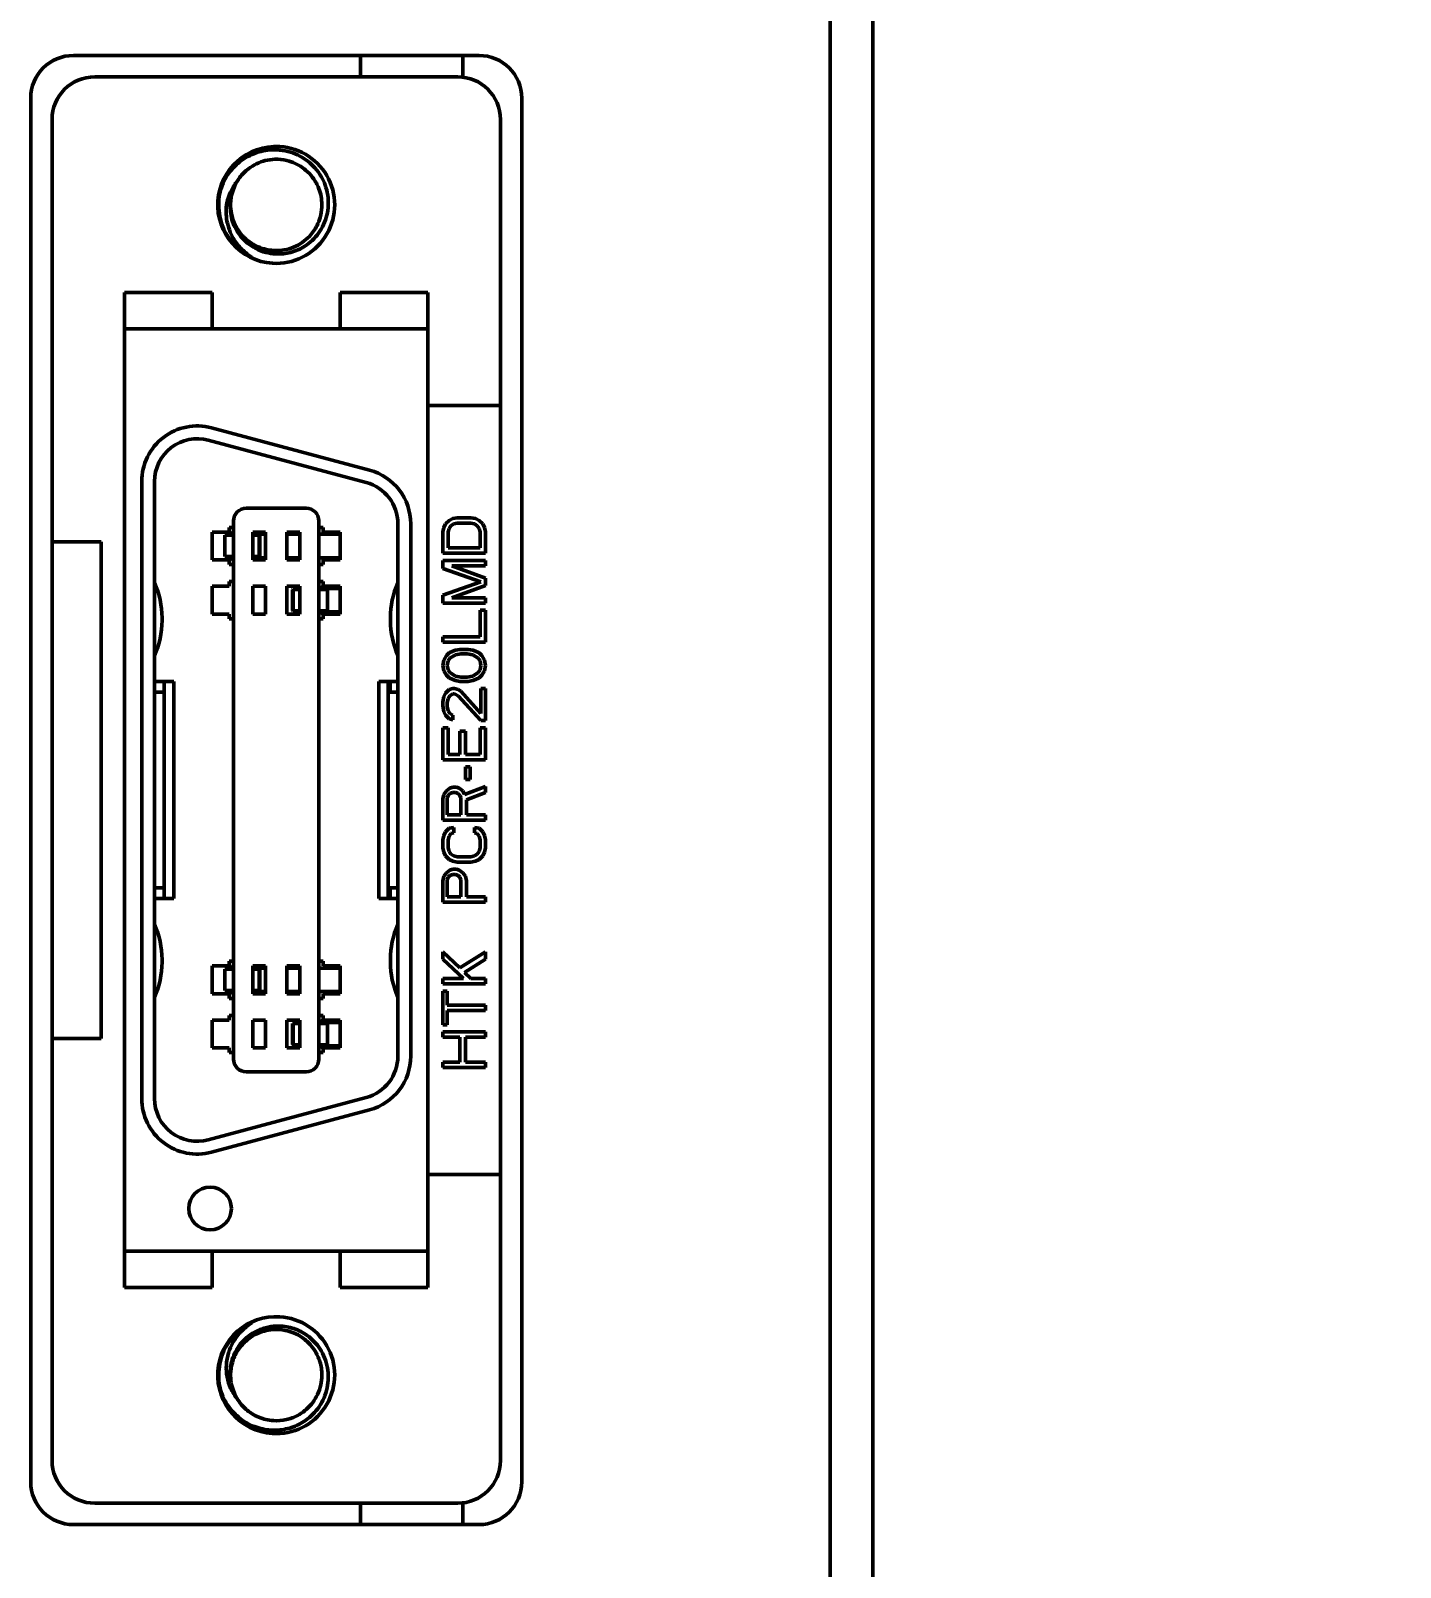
# Model space of a CAD drawing. Header units: millimetres. Extents: x 1391 to 4749, y -272 to 879.
# Drawn here: x 1851.08 to 1883.16, y 343.57 to 379.55 of the extents above; entities that cross this region are included whole.
import ezdxf

# ---------------------------------------------------------------- set-up
doc = ezdxf.new("R2010")
doc.units = ezdxf.units.MM
doc.header["$LTSCALE"] = 3
doc.layers.get('0').update_dxf_attribs({"lineweight": 25})
doc.layers.add('외형선(ISO)', color=7, linetype='Continuous', lineweight=50)
doc.layers.add('치수(ISO)', color=7, linetype='Continuous', lineweight=25)
doc.styles.add('레이블 문자 (JIS)', font='')
doc.styles.get('레이블 문자 (JIS)').set_extended_font_data('Gulim')
doc.dimstyles.new('복사 대상기본값 (JIS)', dxfattribs={"dimscale": 3, "dimtxt": 3, "dimasz": 2, "dimexe": 1, "dimexo": 0.5, "dimgap": 0.8, "dimtad": 1, "dimdsep": 46, "dimtxsty": '레이블 문자 (JIS)', "dimblk": 'Filled-1', "dimcen": 0.09, "dimdle": 10, "dimclrd": 256, "dimclre": 256, "dimclrt": 256, "dimazin": 2, "dimtfac": 0.666667, "dimtmove": 0, "dimatfit": 3, "dimldrblk": 'OPEN', "dimfxl": 1, "dimtolj": 1, "dimtzin": 0, "dimlwd": -1, "dimlwe": -1, "dimarcsym": 0})

# ---------------------------------------------------------------- blocks, each defined once
blk = doc.blocks.new('Filled-1')
at = {"color": 0}
for p, q in [((0, 0), (-1, 0.25)), ((-1, 0.25), (-1, -0.25)), ((-1, 0), (0, 0)), ((-1, -0.25), (0, 0))]:
    blk.add_line(p, q, dxfattribs=at)
at = {"color": 0, "flags": 128}
blk.add_lwpolyline([(-1, -0.25), (0, 0), (-1, 0.25), (-1, -0.25)], dxfattribs=at)
at = {"color": 0}
blk.add_solid([(-1, -0.25), (0, 0), (-1, 0.25), (-1, -0.25)], dxfattribs=at)
blk = doc.blocks.new('*D13')
at = {"layer": 'Defpoints', "color": 0}
for p in [(1865.801, 456.269), (1943.517, 456.269), (1858.301, 244.269)]:
    blk.add_point(p, dxfattribs=at)
at = {"layer": '치수(ISO)'}
for p, q in [((1867.301, 456.269), (1946.517, 456.269)), ((1943.517, 250.269), (1943.517, 450.269)), ((1859.801, 244.269), (1946.517, 244.269))]:
    blk.add_line(p, q, dxfattribs=at)
at = {"layer": '치수(ISO)', "linetype": 'ByBlock', "xscale": 6, "yscale": 6, "zscale": 6}
for p, rotation in [((1943.517, 456.269), 90), ((1943.517, 244.269), 270)]:
    blk.add_blockref('Filled-1', p, dxfattribs=dict(at, rotation=rotation))
at = {"layer": '치수(ISO)', "insert": (1931.865, 350.329), "char_height": 9, "attachment_point": 2, "rotation": 90, "style": '레이블 문자 (JIS)'}
blk.add_mtext('\\A1;212', dxfattribs=at)
blk = doc.blocks.new('_Open')
at = {"color": 0, "linetype": 'ByBlock', "lineweight": -2}
for p, q in [((-1, 0.1667), (0, 0)), ((-1, -0.1667), (0, 0)), ((0, 0), (-1, 0))]:
    blk.add_line(p, q, dxfattribs=at)
blk = doc.blocks.new('*D14')
at = {"layer": 'Defpoints', "color": 0}
for p in [(1868.801, 441.269), (1925.517, 441.269), (1868.801, 259.269)]:
    blk.add_point(p, dxfattribs=at)
at = {"layer": '치수(ISO)'}
for p, q in [((1870.301, 441.269), (1928.517, 441.269)), ((1925.517, 265.269), (1925.517, 435.269)), ((1870.301, 259.269), (1928.517, 259.269))]:
    blk.add_line(p, q, dxfattribs=at)
at = {"layer": '치수(ISO)', "linetype": 'ByBlock', "xscale": 6, "yscale": 6, "zscale": 6}
for p, rotation in [((1925.517, 441.269), 90), ((1925.517, 259.269), 270)]:
    blk.add_blockref('Filled-1', p, dxfattribs=dict(at, rotation=rotation))
at = {"layer": '치수(ISO)', "insert": (1913.865, 350.329), "char_height": 9, "attachment_point": 2, "rotation": 90, "style": '레이블 문자 (JIS)'}
blk.add_mtext('\\A1;182', dxfattribs=at)

msp = doc.modelspace()

# ---------------------------------------------------------------- linework, layer by layer
at = {"layer": '외형선(ISO)', "color": 0}
for p, q in [((1869.801, 421.269), (1869.801, 279.269)), ((1870.801, 421.269), (1870.801, 279.269)), ((1852.081, 378.969), (1861.581, 378.969)), ((1858.801, 378.969), (1858.801, 378.469)), ((1861.201, 378.462), (1861.201, 378.969)), ((1861.081, 378.469), (1852.581, 378.469)), ((1851.081, 345.569), (1851.081, 377.969)), ((1862.581, 377.969), (1862.581, 345.569)), ((1851.581, 377.469), (1851.581, 367.584)), ((1862.081, 370.769), (1862.081, 377.469)), ((1855.529, 375.821), (1855.529, 375.821)), ((1853.281, 372.569), (1853.281, 373.419)), ((1855.331, 373.419), (1853.281, 373.419)), ((1855.331, 373.419), (1855.331, 372.569)), ((1858.331, 373.419), (1860.381, 373.419)), ((1858.331, 373.419), (1858.331, 372.569)), ((1860.381, 373.419), (1860.381, 372.569)), ((1855.331, 372.569), (1853.281, 372.569)), ((1853.281, 372.569), (1853.281, 350.969)), ((1858.331, 372.569), (1855.331, 372.569)), ((1860.381, 372.569), (1858.331, 372.569)), ((1860.381, 350.969), (1860.381, 372.569)), ((1860.381, 370.769), (1862.081, 370.769)), ((1862.081, 352.769), (1862.081, 370.769)), ((1855.318, 370.25), (1859.018, 369.258)), ((1855.24, 369.96), (1858.94, 368.969)), ((1853.681, 354.544), (1853.681, 368.994)), ((1853.981, 354.544), (1853.981, 368.994)), ((1855.831, 368.069), (1855.831, 355.469)), ((1857.531, 368.369), (1856.131, 368.369)), ((1857.831, 368.069), (1857.831, 355.469)), ((1860.88, 368.082), (1860.795, 367.998)), ((1860.965, 368.123), (1860.88, 368.082)), ((1861.072, 368.144), (1860.965, 368.123)), ((1861.391, 368.144), (1861.072, 368.144)), ((1861.497, 368.123), (1861.391, 368.144)), ((1861.582, 368.082), (1861.497, 368.123)), ((1861.667, 367.998), (1861.582, 368.082)), ((1855.331, 367.809), (1855.331, 367.159)), ((1855.331, 367.809), (1855.731, 367.809)), ((1855.631, 367.734), (1855.831, 367.734)), ((1855.631, 367.734), (1855.631, 367.234)), ((1855.731, 367.919), (1855.731, 367.809)), ((1855.731, 367.919), (1855.831, 367.919)), ((1855.731, 367.814), (1855.761, 367.784)), ((1855.731, 367.753), (1855.731, 367.809)), ((1855.831, 367.784), (1855.761, 367.784)), ((1856.281, 367.159), (1856.281, 367.809)), ((1856.281, 367.809), (1856.581, 367.809)), ((1856.281, 367.759), (1856.531, 367.759)), ((1856.431, 367.734), (1856.281, 367.734)), ((1856.431, 367.234), (1856.431, 367.734)), ((1856.531, 367.759), (1856.581, 367.759)), ((1856.581, 367.809), (1856.581, 367.159)), ((1857.081, 367.809), (1857.381, 367.809)), ((1857.081, 367.159), (1857.081, 367.809)), ((1857.081, 367.759), (1857.381, 367.759)), ((1857.381, 367.809), (1857.381, 367.159)), ((1857.931, 367.919), (1857.831, 367.919)), ((1857.831, 367.759), (1858.331, 367.759)), ((1857.931, 367.809), (1857.931, 367.919)), ((1857.931, 367.809), (1858.331, 367.809)), ((1858.331, 367.159), (1858.331, 367.809)), ((1859.681, 368.003), (1859.681, 355.536)), ((1859.981, 368.003), (1859.981, 355.536)), ((1860.753, 367.915), (1860.731, 367.811)), ((1860.731, 367.311), (1860.731, 367.811)), ((1860.795, 367.998), (1860.753, 367.915)), ((1860.859, 367.811), (1860.88, 367.894)), ((1860.859, 367.811), (1860.859, 367.436)), ((1860.88, 367.894), (1860.923, 367.957)), ((1860.923, 367.957), (1860.987, 367.998)), ((1860.987, 367.998), (1861.072, 368.019)), ((1861.072, 368.019), (1861.391, 368.019)), ((1861.391, 368.019), (1861.476, 367.998)), ((1861.476, 367.998), (1861.54, 367.957)), ((1861.54, 367.957), (1861.582, 367.894)), ((1861.582, 367.894), (1861.604, 367.811)), ((1861.604, 367.811), (1861.604, 367.436)), ((1861.71, 367.915), (1861.667, 367.998)), ((1861.731, 367.811), (1861.71, 367.915)), ((1861.731, 367.311), (1861.731, 367.811)), ((1851.581, 355.954), (1851.581, 367.584)), ((1851.581, 367.584), (1852.731, 367.584)), ((1852.731, 355.954), (1852.731, 367.584)), ((1861.604, 367.436), (1860.859, 367.436)), ((1855.731, 367.159), (1855.331, 367.159)), ((1855.631, 367.234), (1855.831, 367.234)), ((1855.731, 367.159), (1855.731, 367.215)), ((1855.761, 367.184), (1855.731, 367.154)), ((1855.731, 367.159), (1855.731, 367.049)), ((1855.731, 367.049), (1855.831, 367.049)), ((1855.761, 367.184), (1855.831, 367.184)), ((1856.281, 367.234), (1856.431, 367.234)), ((1856.281, 367.209), (1856.531, 367.209)), ((1856.581, 367.159), (1856.281, 367.159)), ((1856.531, 367.209), (1856.581, 367.209)), ((1857.081, 367.209), (1857.381, 367.209)), ((1857.381, 367.159), (1857.081, 367.159)), ((1857.831, 367.209), (1858.331, 367.209)), ((1857.831, 367.049), (1857.931, 367.049)), ((1857.931, 367.159), (1858.331, 367.159)), ((1857.931, 367.159), (1857.931, 367.049)), ((1860.731, 367.311), (1861.731, 367.311)), ((1861.731, 367.144), (1860.731, 367.144)), ((1860.731, 367.144), (1860.731, 366.957)), ((1861.731, 366.728), (1860.944, 367.019)), ((1861.731, 367.019), (1860.944, 367.019)), ((1861.731, 367.019), (1861.731, 367.144)), ((1855.731, 366.649), (1855.731, 366.539)), ((1855.831, 366.649), (1855.731, 366.649)), ((1857.931, 366.649), (1857.831, 366.649)), ((1857.931, 366.649), (1857.931, 366.539)), ((1860.731, 366.957), (1861.625, 366.644)), ((1861.625, 366.644), (1860.731, 366.332)), ((1861.731, 366.561), (1861.731, 366.728)), ((1855.331, 366.539), (1855.331, 365.889)), ((1855.331, 366.539), (1855.731, 366.539)), ((1856.281, 365.889), (1856.281, 366.539)), ((1856.281, 366.539), (1856.581, 366.539)), ((1856.581, 366.539), (1856.581, 365.889)), ((1857.081, 365.889), (1857.081, 366.539)), ((1857.081, 366.539), (1857.381, 366.539)), ((1857.381, 366.464), (1857.231, 366.464)), ((1857.231, 365.964), (1857.231, 366.464)), ((1857.381, 366.539), (1857.381, 365.889)), ((1857.901, 366.514), (1857.831, 366.514)), ((1858.031, 366.464), (1857.831, 366.464)), ((1857.901, 366.514), (1857.931, 366.544)), ((1858.331, 366.539), (1857.931, 366.539)), ((1857.931, 366.539), (1857.931, 366.483)), ((1858.331, 366.489), (1857.931, 366.489)), ((1858.031, 365.964), (1858.031, 366.464)), ((1858.331, 365.889), (1858.331, 366.539)), ((1860.731, 366.332), (1860.731, 366.144)), ((1860.944, 366.269), (1861.731, 366.561)), ((1861.731, 366.269), (1860.944, 366.269)), ((1861.731, 366.144), (1861.731, 366.269)), ((1857.231, 365.964), (1857.381, 365.964)), ((1857.831, 365.964), (1858.031, 365.964)), ((1857.831, 365.914), (1857.901, 365.914)), ((1857.931, 365.884), (1857.901, 365.914)), ((1857.931, 365.945), (1857.931, 365.889)), ((1858.331, 365.939), (1857.931, 365.939)), ((1860.731, 366.144), (1861.731, 366.144)), ((1861.731, 365.978), (1861.604, 365.978)), ((1861.604, 365.978), (1861.604, 365.353)), ((1861.731, 365.228), (1861.731, 365.978)), ((1854.156, 365.737), (1854.156, 365.801)), ((1855.731, 365.889), (1855.331, 365.889)), ((1855.731, 365.889), (1855.731, 365.779)), ((1855.731, 365.779), (1855.831, 365.779)), ((1856.581, 365.889), (1856.281, 365.889)), ((1857.381, 365.889), (1857.081, 365.889)), ((1857.831, 365.779), (1857.931, 365.779)), ((1857.931, 365.889), (1858.331, 365.889)), ((1857.931, 365.889), (1857.931, 365.779)), ((1859.506, 365.737), (1859.506, 365.801)), ((1861.604, 365.353), (1860.731, 365.353)), ((1860.731, 365.353), (1860.731, 365.228)), ((1861.731, 365.228), (1860.731, 365.228)), ((1860.816, 364.915), (1860.753, 364.811)), ((1860.88, 364.978), (1860.816, 364.915)), ((1860.859, 364.79), (1860.901, 364.853)), ((1860.965, 365.019), (1860.88, 364.978)), ((1860.901, 364.853), (1861.029, 364.936)), ((1861.029, 365.04), (1860.965, 365.019)), ((1861.135, 365.061), (1861.029, 365.04)), ((1861.029, 364.936), (1861.157, 364.957)), ((1861.327, 365.061), (1861.135, 365.061)), ((1861.157, 364.957), (1861.306, 364.957)), ((1861.306, 364.957), (1861.433, 364.936)), ((1861.433, 365.04), (1861.327, 365.061)), ((1861.497, 365.019), (1861.433, 365.04)), ((1861.433, 364.936), (1861.561, 364.853)), ((1861.582, 364.978), (1861.497, 365.019)), ((1861.561, 364.853), (1861.604, 364.79)), ((1861.646, 364.915), (1861.582, 364.978)), ((1861.71, 364.811), (1861.646, 364.915)), ((1860.753, 364.811), (1860.731, 364.686)), ((1860.731, 364.686), (1860.753, 364.561)), ((1860.753, 364.561), (1860.816, 364.457)), ((1860.838, 364.686), (1860.859, 364.79)), ((1860.859, 364.582), (1860.838, 364.686)), ((1860.901, 364.519), (1860.859, 364.582)), ((1861.029, 364.436), (1860.901, 364.519)), ((1861.561, 364.519), (1861.433, 364.436)), ((1861.604, 364.582), (1861.561, 364.519)), ((1861.604, 364.79), (1861.625, 364.686)), ((1861.625, 364.686), (1861.604, 364.582)), ((1861.646, 364.457), (1861.71, 364.561)), ((1861.731, 364.686), (1861.71, 364.811)), ((1861.71, 364.561), (1861.731, 364.686)), ((1853.981, 364.309), (1854.431, 364.309)), ((1854.206, 359.229), (1854.206, 364.309)), ((1854.431, 359.229), (1854.431, 364.309)), ((1859.231, 364.309), (1859.231, 359.229)), ((1859.681, 364.309), (1859.231, 364.309)), ((1859.456, 364.309), (1859.456, 359.229)), ((1859.501, 364.059), (1859.501, 364.309)), ((1860.88, 364.123), (1860.795, 364.04)), ((1860.816, 364.457), (1860.88, 364.394)), ((1860.88, 364.394), (1860.965, 364.353)), ((1860.965, 364.144), (1860.88, 364.123)), ((1860.965, 364.353), (1861.029, 364.332)), ((1861.008, 364.144), (1860.965, 364.144)), ((1861.093, 364.123), (1861.008, 364.144)), ((1861.029, 364.436), (1861.157, 364.415)), ((1861.029, 364.332), (1861.135, 364.311)), ((1861.157, 364.082), (1861.093, 364.123)), ((1861.327, 364.311), (1861.135, 364.311)), ((1861.306, 364.415), (1861.157, 364.415)), ((1861.433, 364.436), (1861.306, 364.415)), ((1861.327, 364.311), (1861.433, 364.332)), ((1861.433, 364.332), (1861.497, 364.353)), ((1861.497, 364.353), (1861.582, 364.394)), ((1861.582, 364.394), (1861.646, 364.457)), ((1861.731, 364.144), (1861.625, 364.144)), ((1861.625, 364.144), (1861.625, 363.561)), ((1861.731, 363.394), (1861.731, 364.144)), ((1853.981, 364.059), (1854.206, 364.059)), ((1859.456, 364.059), (1859.681, 364.059)), ((1860.753, 363.957), (1860.731, 363.832)), ((1860.731, 363.832), (1860.731, 363.748)), ((1860.731, 363.748), (1860.753, 363.603)), ((1860.795, 364.04), (1860.753, 363.957)), ((1860.838, 363.811), (1860.859, 363.915)), ((1860.838, 363.728), (1860.838, 363.811)), ((1860.859, 363.915), (1860.901, 363.978)), ((1860.901, 363.978), (1860.965, 364.019)), ((1860.965, 364.019), (1861.008, 364.019)), ((1861.008, 364.019), (1861.093, 363.978)), ((1861.093, 363.978), (1861.625, 363.394)), ((1861.625, 363.561), (1861.157, 364.082)), ((1860.753, 363.603), (1860.795, 363.519)), ((1860.795, 363.519), (1860.88, 363.436)), ((1860.859, 363.623), (1860.838, 363.728)), ((1860.901, 363.561), (1860.859, 363.623)), ((1860.88, 363.436), (1860.965, 363.415)), ((1860.965, 363.519), (1860.901, 363.561)), ((1860.965, 363.415), (1860.965, 363.519)), ((1861.731, 363.394), (1861.625, 363.394)), ((1860.859, 363.228), (1860.731, 363.228)), ((1860.731, 363.228), (1860.731, 362.478)), ((1860.859, 362.603), (1860.859, 363.228)), ((1861.263, 363.144), (1861.135, 363.144)), ((1861.135, 363.144), (1861.135, 362.603)), ((1861.263, 362.603), (1861.263, 363.144)), ((1861.731, 363.228), (1861.604, 363.228)), ((1861.604, 362.603), (1861.604, 363.228)), ((1861.731, 362.478), (1861.731, 363.228)), ((1860.731, 362.478), (1861.731, 362.478)), ((1861.135, 362.603), (1860.859, 362.603)), ((1861.604, 362.603), (1861.263, 362.603)), ((1861.263, 362.311), (1861.263, 362.019)), ((1861.263, 362.311), (1861.37, 362.311)), ((1861.37, 362.019), (1861.37, 362.311)), ((1861.263, 362.019), (1861.37, 362.019)), ((1860.753, 361.665), (1860.731, 361.561)), ((1860.816, 361.748), (1860.753, 361.665)), ((1860.901, 361.811), (1860.816, 361.748)), ((1860.838, 361.582), (1860.859, 361.644)), ((1860.901, 361.686), (1860.859, 361.644)), ((1860.965, 361.832), (1860.901, 361.811)), ((1860.901, 361.686), (1860.965, 361.707)), ((1861.05, 361.832), (1860.965, 361.832)), ((1860.965, 361.707), (1861.029, 361.707)), ((1861.029, 361.707), (1861.093, 361.686)), ((1861.114, 361.811), (1861.05, 361.832)), ((1861.135, 361.644), (1861.093, 361.686)), ((1861.199, 361.748), (1861.114, 361.811)), ((1861.135, 361.644), (1861.157, 361.582)), ((1861.242, 361.665), (1861.199, 361.748)), ((1861.731, 361.853), (1861.242, 361.665)), ((1861.284, 361.54), (1861.731, 361.707)), ((1861.731, 361.707), (1861.731, 361.853)), ((1860.731, 361.561), (1860.731, 361.061)), ((1860.838, 361.186), (1860.838, 361.582)), ((1861.157, 361.186), (1861.157, 361.582)), ((1861.284, 361.54), (1861.284, 361.186)), ((1860.731, 361.061), (1861.731, 361.061)), ((1860.88, 360.873), (1860.795, 360.79)), ((1861.157, 361.186), (1860.838, 361.186)), ((1860.987, 360.894), (1860.88, 360.873)), ((1860.987, 360.769), (1860.987, 360.894)), ((1861.731, 361.186), (1861.284, 361.186)), ((1861.582, 360.873), (1861.476, 360.894)), ((1861.476, 360.769), (1861.476, 360.894)), ((1861.667, 360.79), (1861.582, 360.873)), ((1861.731, 361.061), (1861.731, 361.186)), ((1860.753, 360.707), (1860.731, 360.603)), ((1860.731, 360.603), (1860.731, 360.415)), ((1860.795, 360.79), (1860.753, 360.707)), ((1860.859, 360.603), (1860.88, 360.686)), ((1860.859, 360.415), (1860.859, 360.603)), ((1860.88, 360.686), (1860.923, 360.748)), ((1860.923, 360.748), (1860.987, 360.769)), ((1861.476, 360.769), (1861.54, 360.748)), ((1861.54, 360.748), (1861.582, 360.686)), ((1861.582, 360.686), (1861.604, 360.603)), ((1861.604, 360.603), (1861.604, 360.415)), ((1861.71, 360.707), (1861.667, 360.79)), ((1861.731, 360.603), (1861.71, 360.707)), ((1861.731, 360.415), (1861.731, 360.603)), ((1860.731, 360.415), (1860.753, 360.311)), ((1860.753, 360.311), (1860.795, 360.228)), ((1860.795, 360.228), (1860.88, 360.144)), ((1860.88, 360.332), (1860.859, 360.415)), ((1860.923, 360.269), (1860.88, 360.332)), ((1860.987, 360.228), (1860.923, 360.269)), ((1861.072, 360.207), (1860.987, 360.228)), ((1861.391, 360.207), (1861.072, 360.207)), ((1861.476, 360.228), (1861.391, 360.207)), ((1861.54, 360.269), (1861.476, 360.228)), ((1861.582, 360.332), (1861.54, 360.269)), ((1861.604, 360.415), (1861.582, 360.332)), ((1861.582, 360.144), (1861.667, 360.228)), ((1861.667, 360.228), (1861.71, 360.311)), ((1861.71, 360.311), (1861.731, 360.415)), ((1860.816, 359.832), (1860.753, 359.748)), ((1860.901, 359.894), (1860.816, 359.832)), ((1860.88, 360.144), (1860.965, 360.103)), ((1860.901, 359.894), (1860.965, 359.915)), ((1860.901, 359.769), (1860.965, 359.79)), ((1860.965, 360.103), (1861.072, 360.082)), ((1861.05, 359.915), (1860.965, 359.915)), ((1860.965, 359.79), (1861.029, 359.79)), ((1861.029, 359.79), (1861.093, 359.769)), ((1861.114, 359.894), (1861.05, 359.915)), ((1861.072, 360.082), (1861.391, 360.082)), ((1861.199, 359.832), (1861.114, 359.894)), ((1861.263, 359.748), (1861.199, 359.832)), ((1861.391, 360.082), (1861.497, 360.103)), ((1861.497, 360.103), (1861.582, 360.144)), ((1853.981, 359.479), (1854.206, 359.479)), ((1859.456, 359.479), (1859.681, 359.479)), ((1859.501, 359.229), (1859.501, 359.479)), ((1860.753, 359.748), (1860.731, 359.644)), ((1860.731, 359.644), (1860.731, 359.144)), ((1860.838, 359.665), (1860.859, 359.728)), ((1860.838, 359.269), (1860.838, 359.665)), ((1860.901, 359.769), (1860.859, 359.728)), ((1861.135, 359.728), (1861.093, 359.769)), ((1861.135, 359.728), (1861.157, 359.665)), ((1861.157, 359.269), (1861.157, 359.665)), ((1861.284, 359.644), (1861.263, 359.748)), ((1861.284, 359.269), (1861.284, 359.644)), ((1853.981, 359.229), (1854.431, 359.229)), ((1859.231, 359.229), (1859.681, 359.229)), ((1860.731, 359.144), (1861.731, 359.144)), ((1861.157, 359.269), (1860.838, 359.269)), ((1861.731, 359.269), (1861.284, 359.269)), ((1861.731, 359.144), (1861.731, 359.269)), ((1854.156, 357.737), (1854.156, 357.801)), ((1855.331, 357.649), (1855.331, 356.999)), ((1855.331, 357.649), (1855.731, 357.649)), ((1855.731, 357.759), (1855.731, 357.649)), ((1855.831, 357.759), (1855.731, 357.759)), ((1855.731, 357.654), (1855.761, 357.624)), ((1855.731, 357.593), (1855.731, 357.649)), ((1856.281, 356.999), (1856.281, 357.649)), ((1856.281, 357.649), (1856.581, 357.649)), ((1856.581, 357.649), (1856.581, 356.999)), ((1857.081, 356.999), (1857.081, 357.649)), ((1857.081, 357.649), (1857.381, 357.649)), ((1857.381, 357.649), (1857.381, 356.999)), ((1857.931, 357.759), (1857.831, 357.759)), ((1857.931, 357.649), (1857.931, 357.759)), ((1857.931, 357.649), (1858.331, 357.649)), ((1858.331, 356.999), (1858.331, 357.649)), ((1859.506, 357.737), (1859.506, 357.801)), ((1861.135, 357.603), (1860.731, 357.978)), ((1860.731, 357.978), (1860.731, 357.811)), ((1860.731, 357.811), (1861.221, 357.353)), ((1861.731, 357.978), (1861.135, 357.603)), ((1861.242, 357.498), (1861.731, 357.811)), ((1861.731, 357.811), (1861.731, 357.978)), ((1855.631, 357.574), (1855.831, 357.574)), ((1855.631, 357.574), (1855.631, 357.074)), ((1855.831, 357.624), (1855.761, 357.624)), ((1856.281, 357.599), (1856.531, 357.599)), ((1856.431, 357.574), (1856.281, 357.574)), ((1856.431, 357.074), (1856.431, 357.574)), ((1856.531, 357.599), (1856.581, 357.599)), ((1857.081, 357.599), (1857.381, 357.599)), ((1857.831, 357.599), (1858.331, 357.599)), ((1861.221, 357.353), (1860.731, 357.353)), ((1860.731, 357.353), (1860.731, 357.228)), ((1861.391, 357.353), (1861.242, 357.498)), ((1861.391, 357.353), (1861.731, 357.353)), ((1861.731, 357.228), (1861.731, 357.353)), ((1855.731, 356.999), (1855.331, 356.999)), ((1855.631, 357.074), (1855.831, 357.074)), ((1855.731, 356.999), (1855.731, 357.055)), ((1855.761, 357.024), (1855.731, 356.994)), ((1855.731, 356.999), (1855.731, 356.889)), ((1855.761, 357.024), (1855.831, 357.024)), ((1856.281, 357.074), (1856.431, 357.074)), ((1856.281, 357.049), (1856.531, 357.049)), ((1856.581, 356.999), (1856.281, 356.999)), ((1856.531, 357.049), (1856.581, 357.049)), ((1857.081, 357.049), (1857.381, 357.049)), ((1857.381, 356.999), (1857.081, 356.999)), ((1857.831, 357.049), (1858.331, 357.049)), ((1857.931, 356.999), (1858.331, 356.999)), ((1857.931, 356.999), (1857.931, 356.889)), ((1860.731, 357.228), (1861.731, 357.228)), ((1860.838, 357.061), (1860.731, 357.061)), ((1860.731, 356.269), (1860.731, 357.061)), ((1860.838, 356.728), (1860.838, 357.061)), ((1855.731, 356.889), (1855.831, 356.889)), ((1857.831, 356.889), (1857.931, 356.889)), ((1861.731, 356.728), (1860.838, 356.728)), ((1860.838, 356.269), (1860.838, 356.603)), ((1860.838, 356.603), (1861.731, 356.603)), ((1861.731, 356.603), (1861.731, 356.728)), ((1855.331, 356.379), (1855.331, 355.729)), ((1855.331, 356.379), (1855.731, 356.379)), ((1855.731, 356.489), (1855.731, 356.379)), ((1855.831, 356.489), (1855.731, 356.489)), ((1856.281, 355.729), (1856.281, 356.379)), ((1856.281, 356.379), (1856.581, 356.379)), ((1856.581, 356.379), (1856.581, 355.729)), ((1857.081, 355.729), (1857.081, 356.379)), ((1857.081, 356.379), (1857.381, 356.379)), ((1857.381, 356.304), (1857.231, 356.304)), ((1857.231, 355.804), (1857.231, 356.304)), ((1857.381, 356.379), (1857.381, 355.729)), ((1857.931, 356.489), (1857.831, 356.489)), ((1857.901, 356.354), (1857.831, 356.354)), ((1858.031, 356.304), (1857.831, 356.304)), ((1857.901, 356.354), (1857.931, 356.384)), ((1857.931, 356.379), (1857.931, 356.489)), ((1857.931, 356.379), (1858.331, 356.379)), ((1857.931, 356.379), (1857.931, 356.323)), ((1858.331, 356.329), (1857.931, 356.329)), ((1858.031, 355.804), (1858.031, 356.304)), ((1858.331, 355.729), (1858.331, 356.379)), ((1860.731, 356.269), (1860.838, 356.269)), ((1851.581, 346.069), (1851.581, 355.954)), ((1852.731, 355.954), (1851.581, 355.954)), ((1860.731, 356.103), (1861.731, 356.103)), ((1860.731, 355.978), (1860.731, 356.103)), ((1861.135, 355.978), (1860.731, 355.978)), ((1861.135, 355.394), (1861.135, 355.978)), ((1861.263, 355.394), (1861.263, 355.978)), ((1861.731, 355.978), (1861.263, 355.978)), ((1861.731, 356.103), (1861.731, 355.978)), ((1855.731, 355.729), (1855.331, 355.729)), ((1855.731, 355.729), (1855.731, 355.619)), ((1855.731, 355.619), (1855.831, 355.619)), ((1856.581, 355.729), (1856.281, 355.729)), ((1857.381, 355.729), (1857.081, 355.729)), ((1857.231, 355.804), (1857.381, 355.804)), ((1857.831, 355.804), (1858.031, 355.804)), ((1857.831, 355.754), (1857.901, 355.754)), ((1857.831, 355.619), (1857.931, 355.619)), ((1857.931, 355.724), (1857.901, 355.754)), ((1857.931, 355.785), (1857.931, 355.729)), ((1858.331, 355.779), (1857.931, 355.779)), ((1857.931, 355.729), (1858.331, 355.729)), ((1857.931, 355.729), (1857.931, 355.619)), ((1857.531, 355.169), (1856.131, 355.169)), ((1860.731, 355.394), (1861.135, 355.394)), ((1860.731, 355.269), (1860.731, 355.394)), ((1861.731, 355.269), (1860.731, 355.269)), ((1861.263, 355.394), (1861.731, 355.394)), ((1861.731, 355.394), (1861.731, 355.269)), ((1858.94, 354.57), (1855.24, 353.578)), ((1859.018, 354.28), (1855.318, 353.288)), ((1862.081, 352.769), (1860.381, 352.769)), ((1862.081, 352.769), (1862.081, 346.069)), ((1853.281, 350.969), (1855.331, 350.969)), ((1853.281, 350.969), (1853.281, 350.119)), ((1855.331, 350.969), (1858.331, 350.969)), ((1855.331, 350.969), (1855.331, 350.119)), ((1858.331, 350.969), (1860.381, 350.969)), ((1858.331, 350.119), (1858.331, 350.969)), ((1860.381, 350.119), (1860.381, 350.969)), ((1855.331, 350.119), (1853.281, 350.119)), ((1860.381, 350.119), (1858.331, 350.119)), ((1855.529, 347.717), (1855.529, 347.717)), ((1852.581, 345.069), (1861.081, 345.069)), ((1858.801, 345.069), (1858.801, 344.569)), ((1861.201, 344.569), (1861.201, 345.076)), ((1861.581, 344.569), (1852.081, 344.569))]:
    msp.add_line(p, q, dxfattribs=at)
msp.add_circle((1855.281, 351.969), 0.5, dxfattribs=at)
for centre, radius, start, end in [((1852.081, 377.969), 1, 90, 180), ((1861.581, 377.969), 1, 0, 90), ((1852.581, 377.469), 1, 90, 180), ((1861.081, 377.469), 1, 0, 90), ((1856.831, 375.469), 1.369, 86.4, 266.4), ((1856.831, 375.469), 1.369, 266.4, 86.4), ((1856.831, 375.469), 1.069, 149.7945, 170.0063), ((1854.981, 368.994), 1.3, 75, 180), ((1854.981, 368.994), 1, 75, 180), ((1858.681, 368.003), 1.3, 0, 75), ((1858.681, 368.003), 1, 0, 75), ((1856.131, 368.069), 0.3, 90, 180), ((1857.531, 368.069), 0.3, 0, 90), ((1852.156, 365.801), 2, 360, 24.1468), ((1861.506, 365.801), 2, 155.8532, 180), ((1852.156, 365.737), 2, 335.8532, 0), ((1852.156, 357.801), 2, 360, 24.1468), ((1861.506, 357.801), 2, 155.8532, 180), ((1852.156, 357.737), 2, 335.8532, 0), ((1858.681, 355.536), 1, 285, 0), ((1858.681, 355.536), 1.3, 285, 0), ((1856.131, 355.469), 0.3, 180, 270), ((1857.531, 355.469), 0.3, 270, 0), ((1854.981, 354.544), 1.3, 180, 285), ((1854.981, 354.544), 1, 180, 285), ((1856.831, 348.069), 1.369, 86.4, 266.4), ((1856.831, 348.069), 1.369, 266.4, 86.4), ((1856.831, 348.069), 1.069, 189.9937, 210.1658), ((1852.581, 346.069), 1, 180, 270), ((1861.081, 346.069), 1, 270, 0), ((1852.081, 345.569), 1, 180, 270), ((1861.581, 345.569), 1, 270, 0)]:
    msp.add_arc(centre, radius, start, end, dxfattribs=at)
for centre, major_axis, ratio, start_param, end_param in [((1785.212, 426.662), (71.341, -58.926), 0.019263, 6.2384, 6.242728), ((1785.212, 308.306), (71.341, 58.926), 0.019263, 0.040457, 0.044785), ((1928.45, 425.392), (-71.341, -58.926), 0.019263, 0.040457, 0.044785), ((1928.45, 307.036), (-71.341, 58.926), 0.019263, 6.2384, 6.242728), ((1861.506, 365.737), (0.42, -1.955), 0.999948, 4.500916, 4.922361), ((1861.506, 357.737), (-0.417, 1.956), 0.999948, 1.360825, 1.782269), ((1785.212, 416.502), (71.341, -58.926), 0.019263, 6.2384, 6.242728), ((1785.212, 298.146), (71.341, 58.926), 0.019263, 0.040457, 0.044785), ((1928.45, 415.232), (-71.341, -58.926), 0.019263, 0.040457, 0.044785), ((1928.45, 296.876), (-71.341, 58.926), 0.019263, 6.2384, 6.242728)]:
    msp.add_ellipse(centre, major_axis=major_axis, ratio=ratio, start_param=start_param, end_param=end_param, dxfattribs=at)
for points, knots in [([(1856.831, 376.76), (1856.696, 376.765), (1856.561, 376.748), (1856.286, 376.669), (1856.148, 376.603), (1855.909, 376.432), (1855.807, 376.33), (1855.638, 376.096), (1855.572, 375.962), (1855.529, 375.821)], [0.0000046, 0.0000046, 0.0000046, 0.0000046, 0.0405491, 0.0405491, 0.0859375, 0.0859375, 0.1288493, 0.1288493, 0.173431, 0.173431, 0.173431, 0.173431]), ([(1856.831, 376.76), (1856.844, 376.76), (1856.856, 376.759), (1856.883, 376.757), (1856.898, 376.756), (1856.912, 376.755)], [-0.008112216, -0.008112216, -0.008112216, -0.008112216, -0.00435273, -0.00435273, -0.000000528, -0.000000528, -0.000000528, -0.000000528]), ([(1856.912, 376.755), (1857.087, 376.738), (1857.246, 376.685), (1857.515, 376.543), (1857.636, 376.45), (1857.857, 376.203), (1857.931, 376.061), (1858.032, 375.781), (1858.058, 375.617), (1858.046, 375.379), (1858.036, 375.304), (1857.981, 375.077), (1857.914, 374.933), (1857.734, 374.685), (1857.625, 374.582), (1857.397, 374.437), (1857.285, 374.389), (1857.059, 374.33), (1856.945, 374.317), (1856.831, 374.321)], [-0.3411007, -0.3411007, -0.3411007, -0.3411007, -0.3069158, -0.3069158, -0.2734053, -0.2734053, -0.2332699, -0.2332699, -0.1843148, -0.1843148, -0.1617106, -0.1617106, -0.1148049, -0.1148049, -0.0703622, -0.0703622, -0.0342019, -0.0342019, -0.00006, -0.00006, -0.00006, -0.00006]), ([(1855.907, 376.007), (1855.928, 376.042), (1855.95, 376.076), (1856.033, 376.187), (1856.101, 376.256), (1856.238, 376.362), (1856.303, 376.402), (1856.436, 376.465), (1856.504, 376.489), (1856.648, 376.525), (1856.725, 376.536), (1856.896, 376.54), (1856.99, 376.53), (1857.148, 376.492), (1857.212, 376.471), (1857.362, 376.402), (1857.445, 376.35), (1857.581, 376.235), (1857.636, 376.177), (1857.735, 376.046), (1857.779, 375.972), (1857.863, 375.777), (1857.892, 375.652), (1857.899, 375.525)], [0.0000777, 0.0000777, 0.0000777, 0.0000777, 0.0122905, 0.0122905, 0.0415772, 0.0415772, 0.0642819, 0.0642819, 0.0859219, 0.0859219, 0.1090576, 0.1090576, 0.1374293, 0.1374293, 0.1576978, 0.1576978, 0.1871767, 0.1871767, 0.2110638, 0.2110638, 0.2367444, 0.2367444, 0.2749291, 0.2749291, 0.2749291, 0.2749291]), ([(1855.907, 376.007), (1855.849, 375.935), (1855.799, 375.855), (1855.722, 375.69), (1855.694, 375.605), (1855.65, 375.376), (1855.651, 375.233), (1855.705, 374.952), (1855.756, 374.814), (1855.874, 374.606), (1855.931, 374.528), (1856.073, 374.376), (1856.159, 374.305), (1856.255, 374.248)], [-0.2052971, -0.2052971, -0.2052971, -0.2052971, -0.1771195, -0.1771195, -0.1499367, -0.1499367, -0.106524, -0.106524, -0.0636076, -0.0636076, -0.0343101, -0.0343101, -0.0006124, -0.0006124, -0.0006124, -0.0006124]), ([(1855.529, 375.821), (1855.492, 375.682), (1855.478, 375.537), (1855.496, 375.224), (1855.536, 375.055), (1855.665, 374.773), (1855.744, 374.656), (1855.964, 374.424), (1856.103, 374.323), (1856.255, 374.248)], [0.0000575, 0.0000575, 0.0000575, 0.0000575, 0.0431425, 0.0431425, 0.0941527, 0.0941527, 0.1362417, 0.1362417, 0.1837266, 0.1837266, 0.1837266, 0.1837266]), ([(1855.778, 375.655), (1855.754, 375.542), (1855.748, 375.426), (1855.773, 375.187), (1855.807, 375.066), (1855.891, 374.891), (1855.926, 374.832), (1856.056, 374.657), (1856.168, 374.556), (1856.369, 374.436), (1856.447, 374.4), (1856.604, 374.35), (1856.681, 374.334), (1856.759, 374.326)], [0.0000318, 0.0000318, 0.0000318, 0.0000318, 0.034577, 0.034577, 0.0721473, 0.0721473, 0.092808, 0.092808, 0.1374402, 0.1374402, 0.1631401, 0.1631401, 0.1867951, 0.1867951, 0.1867951, 0.1867951]), ([(1855.778, 375.65), (1855.775, 375.633), (1855.772, 375.615), (1855.763, 375.539), (1855.761, 375.48), (1855.763, 375.422)], [-0.02302724, -0.02302724, -0.02302724, -0.02302724, -0.01772607, -0.01772607, -0.00004608, -0.00004608, -0.00004608, -0.00004608]), ([(1855.763, 375.422), (1855.767, 375.348), (1855.777, 375.275), (1855.809, 375.152), (1855.826, 375.102), (1855.878, 374.979), (1855.917, 374.909), (1856.004, 374.789), (1856.048, 374.738), (1856.163, 374.63), (1856.237, 374.576), (1856.376, 374.5), (1856.437, 374.473), (1856.561, 374.433), (1856.622, 374.419), (1856.733, 374.404), (1856.782, 374.4), (1856.831, 374.4)], [-0.1637368, -0.1637368, -0.1637368, -0.1637368, -0.1415377, -0.1415377, -0.1256857, -0.1256857, -0.1014852, -0.1014852, -0.081264, -0.081264, -0.0539013, -0.0539013, -0.0337589, -0.0337589, -0.0148685, -0.0148685, -0.0001066, -0.0001066, -0.0001066, -0.0001066]), ([(1857.899, 375.525), (1857.901, 375.489), (1857.901, 375.453), (1857.895, 375.335), (1857.882, 375.255), (1857.841, 375.113), (1857.817, 375.049), (1857.739, 374.895), (1857.679, 374.809), (1857.557, 374.681), (1857.502, 374.634), (1857.378, 374.547), (1857.31, 374.51), (1857.167, 374.452), (1857.095, 374.43), (1856.958, 374.406), (1856.895, 374.4), (1856.831, 374.4)], [0.0000092, 0.0000092, 0.0000092, 0.0000092, 0.010932, 0.010932, 0.0352526, 0.0352526, 0.0555584, 0.0555584, 0.0870563, 0.0870563, 0.1088097, 0.1088097, 0.1322757, 0.1322757, 0.1549691, 0.1549691, 0.1740474, 0.1740474, 0.1740474, 0.1740474]), ([(1856.759, 374.326), (1856.771, 374.325), (1856.783, 374.324), (1856.807, 374.322), (1856.819, 374.322), (1856.831, 374.321)], [0.000040169, 0.000040169, 0.000040169, 0.000040169, 0.0036464, 0.0036464, 0.007257218, 0.007257218, 0.007257218, 0.007257218]), ([(1855.731, 367.784), (1855.736, 367.767), (1855.734, 367.755), (1855.721, 367.738), (1855.711, 367.734), (1855.701, 367.734)], [0.0006324, 0.0006324, 0.0006324, 0.0006324, 0.1004947, 0.1004947, 0.2001173, 0.2001173, 0.2001173, 0.2001173]), ([(1855.761, 367.784), (1855.756, 367.784), (1855.751, 367.784), (1855.741, 367.784), (1855.736, 367.784), (1855.731, 367.784)], [-0.003752673, -0.003752673, -0.003752673, -0.003752673, -0.002194462, -0.002194462, -0.000770873, -0.000770873, -0.000770873, -0.000770873]), ([(1855.701, 367.234), (1855.711, 367.234), (1855.721, 367.23), (1855.734, 367.214), (1855.736, 367.201), (1855.731, 367.185)], [0.000001, 0.000001, 0.000001, 0.000001, 0.0996192, 0.0996192, 0.1994775, 0.1994775, 0.1994775, 0.1994775]), ([(1855.731, 367.184), (1855.736, 367.184), (1855.741, 367.184), (1855.751, 367.184), (1855.756, 367.184), (1855.761, 367.184)], [-0.0029828, -0.0029828, -0.0029828, -0.0029828, -0.001559201, -0.001559201, -0.000001, -0.000001, -0.000001, -0.000001]), ([(1857.931, 366.514), (1857.926, 366.514), (1857.922, 366.514), (1857.912, 366.514), (1857.906, 366.514), (1857.901, 366.514)], [-0.0029828, -0.0029828, -0.0029828, -0.0029828, -0.001559201, -0.001559201, -0.000001, -0.000001, -0.000001, -0.000001]), ([(1857.962, 366.464), (1857.952, 366.464), (1857.942, 366.468), (1857.929, 366.485), (1857.926, 366.497), (1857.931, 366.514)], [0.000001, 0.000001, 0.000001, 0.000001, 0.0996192, 0.0996192, 0.1994775, 0.1994775, 0.1994775, 0.1994775]), ([(1857.901, 365.914), (1857.906, 365.914), (1857.912, 365.914), (1857.922, 365.914), (1857.926, 365.914), (1857.931, 365.914)], [-0.003752681, -0.003752681, -0.003752681, -0.003752681, -0.002194471, -0.002194471, -0.000770878, -0.000770878, -0.000770878, -0.000770878]), ([(1857.931, 365.915), (1857.926, 365.931), (1857.929, 365.944), (1857.942, 365.96), (1857.952, 365.964), (1857.962, 365.964)], [0.0006326, 0.0006326, 0.0006326, 0.0006326, 0.1004947, 0.1004947, 0.2001173, 0.2001173, 0.2001173, 0.2001173]), ([(1855.731, 357.624), (1855.736, 357.607), (1855.734, 357.595), (1855.721, 357.578), (1855.711, 357.574), (1855.701, 357.574)], [0.0006324, 0.0006324, 0.0006324, 0.0006324, 0.1004947, 0.1004947, 0.2001173, 0.2001173, 0.2001173, 0.2001173]), ([(1855.761, 357.624), (1855.756, 357.624), (1855.751, 357.624), (1855.741, 357.624), (1855.736, 357.624), (1855.731, 357.624)], [-0.003752673, -0.003752673, -0.003752673, -0.003752673, -0.002194462, -0.002194462, -0.000770873, -0.000770873, -0.000770873, -0.000770873]), ([(1855.701, 357.074), (1855.711, 357.074), (1855.721, 357.07), (1855.734, 357.054), (1855.736, 357.041), (1855.731, 357.025)], [0.000001, 0.000001, 0.000001, 0.000001, 0.0996192, 0.0996192, 0.1994775, 0.1994775, 0.1994775, 0.1994775]), ([(1855.731, 357.024), (1855.736, 357.024), (1855.741, 357.024), (1855.751, 357.024), (1855.756, 357.024), (1855.761, 357.024)], [-0.0029828, -0.0029828, -0.0029828, -0.0029828, -0.001559201, -0.001559201, -0.000001, -0.000001, -0.000001, -0.000001]), ([(1857.931, 356.354), (1857.926, 356.354), (1857.922, 356.354), (1857.912, 356.354), (1857.906, 356.354), (1857.901, 356.354)], [-0.0029828, -0.0029828, -0.0029828, -0.0029828, -0.001559201, -0.001559201, -0.000001, -0.000001, -0.000001, -0.000001]), ([(1857.962, 356.304), (1857.952, 356.304), (1857.942, 356.308), (1857.929, 356.325), (1857.926, 356.337), (1857.931, 356.354)], [0.000001, 0.000001, 0.000001, 0.000001, 0.0996192, 0.0996192, 0.1994775, 0.1994775, 0.1994775, 0.1994775]), ([(1857.901, 355.754), (1857.906, 355.754), (1857.912, 355.754), (1857.922, 355.754), (1857.926, 355.754), (1857.931, 355.754)], [-0.003752681, -0.003752681, -0.003752681, -0.003752681, -0.002194471, -0.002194471, -0.000770878, -0.000770878, -0.000770878, -0.000770878]), ([(1857.931, 355.755), (1857.926, 355.771), (1857.929, 355.784), (1857.942, 355.8), (1857.952, 355.804), (1857.962, 355.804)], [0.0006326, 0.0006326, 0.0006326, 0.0006326, 0.1004947, 0.1004947, 0.2001173, 0.2001173, 0.2001173, 0.2001173]), ([(1856.257, 349.29), (1856.104, 349.216), (1855.964, 349.115), (1855.744, 348.882), (1855.665, 348.765), (1855.536, 348.483), (1855.496, 348.315), (1855.478, 348.001), (1855.492, 347.856), (1855.529, 347.717)], [-0.1839248, -0.1839248, -0.1839248, -0.1839248, -0.1362417, -0.1362417, -0.0941527, -0.0941527, -0.0431425, -0.0431425, -0.0000575, -0.0000575, -0.0000575, -0.0000575]), ([(1855.907, 347.532), (1855.883, 347.562), (1855.859, 347.594), (1855.838, 347.627), (1855.81, 347.67), (1855.785, 347.716), (1855.764, 347.763), (1855.725, 347.846), (1855.698, 347.935), (1855.681, 348.026), (1855.664, 348.117), (1855.658, 348.211), (1855.663, 348.305), (1855.669, 348.399), (1855.685, 348.494), (1855.714, 348.587), (1855.721, 348.613), (1855.73, 348.638), (1855.739, 348.663), (1855.765, 348.73), (1855.796, 348.795), (1855.834, 348.857), (1855.885, 348.943), (1855.946, 349.023), (1856.017, 349.096), (1856.088, 349.169), (1856.169, 349.234), (1856.257, 349.29)], [0.0000023, 0.0000023, 0.0000023, 0.0000023, 0.0620137, 0.0620137, 0.0620137, 0.1428571, 0.1428571, 0.1428571, 0.2857143, 0.2857143, 0.2857143, 0.4285714, 0.4285714, 0.4285714, 0.5714286, 0.5714286, 0.5714286, 0.6103082, 0.6103082, 0.6103082, 0.7142857, 0.7142857, 0.7142857, 0.8571429, 0.8571429, 0.8571429, 0.9991428, 0.9991428, 0.9991428, 0.9991428]), ([(1856.831, 349.217), (1856.747, 349.214), (1856.663, 349.201), (1856.492, 349.156), (1856.406, 349.121), (1856.196, 349.004), (1856.081, 348.907), (1855.946, 348.736), (1855.908, 348.678), (1855.816, 348.5), (1855.777, 348.374), (1855.747, 348.124), (1855.753, 348.002), (1855.778, 347.884)], [-0.1930619, -0.1930619, -0.1930619, -0.1930619, -0.1679086, -0.1679086, -0.1405681, -0.1405681, -0.0961458, -0.0961458, -0.0755457, -0.0755457, -0.0363253, -0.0363253, -0.0000318, -0.0000318, -0.0000318, -0.0000318]), ([(1855.778, 347.888), (1855.766, 347.957), (1855.761, 348.027), (1855.765, 348.187), (1855.779, 348.276), (1855.817, 348.41), (1855.833, 348.456), (1855.874, 348.549), (1855.899, 348.596), (1855.981, 348.724), (1856.045, 348.8), (1856.169, 348.911), (1856.223, 348.951), (1856.351, 349.028), (1856.425, 349.061), (1856.565, 349.107), (1856.629, 349.121), (1856.739, 349.135), (1856.785, 349.138), (1856.831, 349.138)], [-0.1866855, -0.1866855, -0.1866855, -0.1866855, -0.16565, -0.16565, -0.1386469, -0.1386469, -0.1239517, -0.1239517, -0.1079914, -0.1079914, -0.0782642, -0.0782642, -0.0579725, -0.0579725, -0.0335321, -0.0335321, -0.0138665, -0.0138665, -0.0000527, -0.0000527, -0.0000527, -0.0000527]), ([(1856.892, 349.136), (1856.943, 349.134), (1856.994, 349.127), (1857.11, 349.103), (1857.174, 349.084), (1857.308, 349.029), (1857.378, 348.991), (1857.52, 348.892), (1857.591, 348.828), (1857.695, 348.703), (1857.733, 348.647), (1857.815, 348.5), (1857.851, 348.405), (1857.885, 348.256), (1857.893, 348.204), (1857.901, 348.103), (1857.901, 348.054), (1857.894, 347.93), (1857.882, 347.856), (1857.84, 347.708), (1857.811, 347.634), (1857.739, 347.501), (1857.699, 347.441), (1857.608, 347.331), (1857.557, 347.281), (1857.447, 347.193), (1857.389, 347.154), (1857.246, 347.08), (1857.159, 347.048), (1856.97, 347.004), (1856.867, 346.996), (1856.764, 347.002)], [-0.3375601, -0.3375601, -0.3375601, -0.3375601, -0.3222116, -0.3222116, -0.3020918, -0.3020918, -0.2785074, -0.2785074, -0.2499157, -0.2499157, -0.2296088, -0.2296088, -0.1992469, -0.1992469, -0.1836274, -0.1836274, -0.1688271, -0.1688271, -0.1463358, -0.1463358, -0.1224381, -0.1224381, -0.1008859, -0.1008859, -0.0794519, -0.0794519, -0.0585231, -0.0585231, -0.0309623, -0.0309623, -0.0000463, -0.0000463, -0.0000463, -0.0000463]), ([(1856.903, 349.217), (1856.891, 349.218), (1856.878, 349.218), (1856.854, 349.218), (1856.843, 349.217), (1856.831, 349.217)], [-0.007244005, -0.007244005, -0.007244005, -0.007244005, -0.003482443, -0.003482443, -0.000016156, -0.000016156, -0.000016156, -0.000016156]), ([(1856.831, 346.778), (1856.955, 346.783), (1857.076, 346.805), (1857.309, 346.883), (1857.419, 346.938), (1857.643, 347.095), (1857.75, 347.203), (1857.88, 347.393), (1857.919, 347.463), (1858.015, 347.687), (1858.049, 347.849), (1858.052, 348.088), (1858.046, 348.164), (1858.003, 348.406), (1857.94, 348.554), (1857.779, 348.802), (1857.677, 348.91), (1857.462, 349.066), (1857.356, 349.12), (1857.134, 349.194), (1857.019, 349.215), (1856.903, 349.217)], [-0.345831, -0.345831, -0.345831, -0.345831, -0.3136657, -0.3136657, -0.2815075, -0.2815075, -0.2421196, -0.2421196, -0.2212706, -0.2212706, -0.1785027, -0.1785027, -0.1587316, -0.1587316, -0.1143945, -0.1143945, -0.0705903, -0.0705903, -0.0350836, -0.0350836, -0.0003014, -0.0003014, -0.0003014, -0.0003014]), ([(1856.831, 349.138), (1856.841, 349.138), (1856.852, 349.138), (1856.872, 349.137), (1856.882, 349.137), (1856.892, 349.136)], [-0.006752783, -0.006752783, -0.006752783, -0.006752783, -0.003688664, -0.003688664, -0.000621289, -0.000621289, -0.000621289, -0.000621289]), ([(1855.529, 347.717), (1855.57, 347.582), (1855.632, 347.454), (1855.791, 347.228), (1855.884, 347.13), (1856.106, 346.96), (1856.234, 346.892), (1856.493, 346.805), (1856.621, 346.782), (1856.75, 346.778)], [-0.165231, -0.165231, -0.165231, -0.165231, -0.1225681, -0.1225681, -0.0819482, -0.0819482, -0.0387714, -0.0387714, -0.0000351, -0.0000351, -0.0000351, -0.0000351]), ([(1856.764, 347.002), (1856.706, 347.006), (1856.647, 347.014), (1856.477, 347.054), (1856.369, 347.099), (1856.231, 347.184), (1856.193, 347.21), (1856.057, 347.321), (1855.972, 347.42), (1855.907, 347.532)], [-0.1053001, -0.1053001, -0.1053001, -0.1053001, -0.0876701, -0.0876701, -0.0526711, -0.0526711, -0.0388944, -0.0388944, -0.0000127, -0.0000127, -0.0000127, -0.0000127]), ([(1856.75, 346.778), (1856.764, 346.778), (1856.777, 346.778), (1856.804, 346.778), (1856.818, 346.778), (1856.831, 346.778)], [-0.008142407, -0.008142407, -0.008142407, -0.008142407, -0.004078679, -0.004078679, -0.000015167, -0.000015167, -0.000015167, -0.000015167])]:
    msp.add_open_spline(points, degree=3, knots=knots, dxfattribs=at)
for points in [[(1855.777, 375.292), (1855.777, 375.291), (1855.778, 375.289), (1855.778, 375.287)], [(1855.731, 367.784), (1855.731, 367.774), (1855.731, 367.764), (1855.731, 367.754)], [(1856.449, 367.729), (1856.45, 367.729), (1856.45, 367.729), (1856.45, 367.729)], [(1856.45, 367.729), (1856.45, 367.566), (1856.45, 367.403), (1856.45, 367.239)], [(1855.731, 367.215), (1855.731, 367.205), (1855.731, 367.195), (1855.731, 367.184)], [(1856.449, 367.239), (1856.45, 367.239), (1856.45, 367.239), (1856.45, 367.239)], [(1857.213, 366.459), (1857.213, 366.459), (1857.213, 366.459), (1857.213, 366.459)], [(1857.213, 365.969), (1857.213, 366.133), (1857.213, 366.296), (1857.213, 366.459)], [(1857.931, 366.484), (1857.931, 366.494), (1857.931, 366.504), (1857.931, 366.514)], [(1857.213, 365.969), (1857.213, 365.969), (1857.213, 365.969), (1857.213, 365.969)], [(1857.931, 365.914), (1857.931, 365.925), (1857.931, 365.935), (1857.931, 365.945)], [(1855.731, 357.624), (1855.731, 357.614), (1855.731, 357.604), (1855.731, 357.594)], [(1856.449, 357.569), (1856.45, 357.569), (1856.45, 357.569), (1856.45, 357.569)], [(1856.45, 357.569), (1856.45, 357.406), (1856.45, 357.243), (1856.45, 357.079)], [(1855.731, 357.055), (1855.731, 357.045), (1855.731, 357.035), (1855.731, 357.024)], [(1856.449, 357.079), (1856.45, 357.079), (1856.45, 357.079), (1856.45, 357.079)], [(1857.213, 356.299), (1857.213, 356.299), (1857.213, 356.299), (1857.213, 356.299)], [(1857.213, 355.809), (1857.213, 355.973), (1857.213, 356.136), (1857.213, 356.299)], [(1857.931, 356.324), (1857.931, 356.334), (1857.931, 356.344), (1857.931, 356.354)], [(1857.213, 355.809), (1857.213, 355.809), (1857.213, 355.809), (1857.213, 355.809)], [(1857.931, 355.754), (1857.931, 355.765), (1857.931, 355.775), (1857.931, 355.785)], [(1855.777, 348.246), (1855.777, 348.248), (1855.778, 348.249), (1855.778, 348.251)]]:
    msp.add_open_spline(points, degree=3, dxfattribs=at)

# ---------------------------------------------------------------- dimensions: what is measured, and where the dimension line sits
at = {"layer": '치수(ISO)', "color": 0}
for base, p1, p2, picture, middle in [((1943.517, 456.269), (1858.301, 244.269), (1865.801, 456.269), '*D13', (1943.517, 350.329)), ((1925.517, 441.269), (1868.801, 259.269), (1868.801, 441.269), '*D14', (1925.517, 350.329))]:
    dim = msp.add_linear_dim(base=base, p1=p1, p2=p2, angle=270, dimstyle='복사 대상기본값 (JIS)', override={"dimgap": 0.8, "dimdec": 2, "dimtol": 0, "dimlim": 0, "dimtp": 0, "dimtm": 0, "dimtdec": 2, "dimtofl": 0, "dimatfit": 1}, dxfattribs=at)
    dim.commit()
    dim.dimension.update_dxf_attribs({"geometry": picture, "text_midpoint": middle, "dimtype": 160})

doc.saveas('drawing.dxf')
